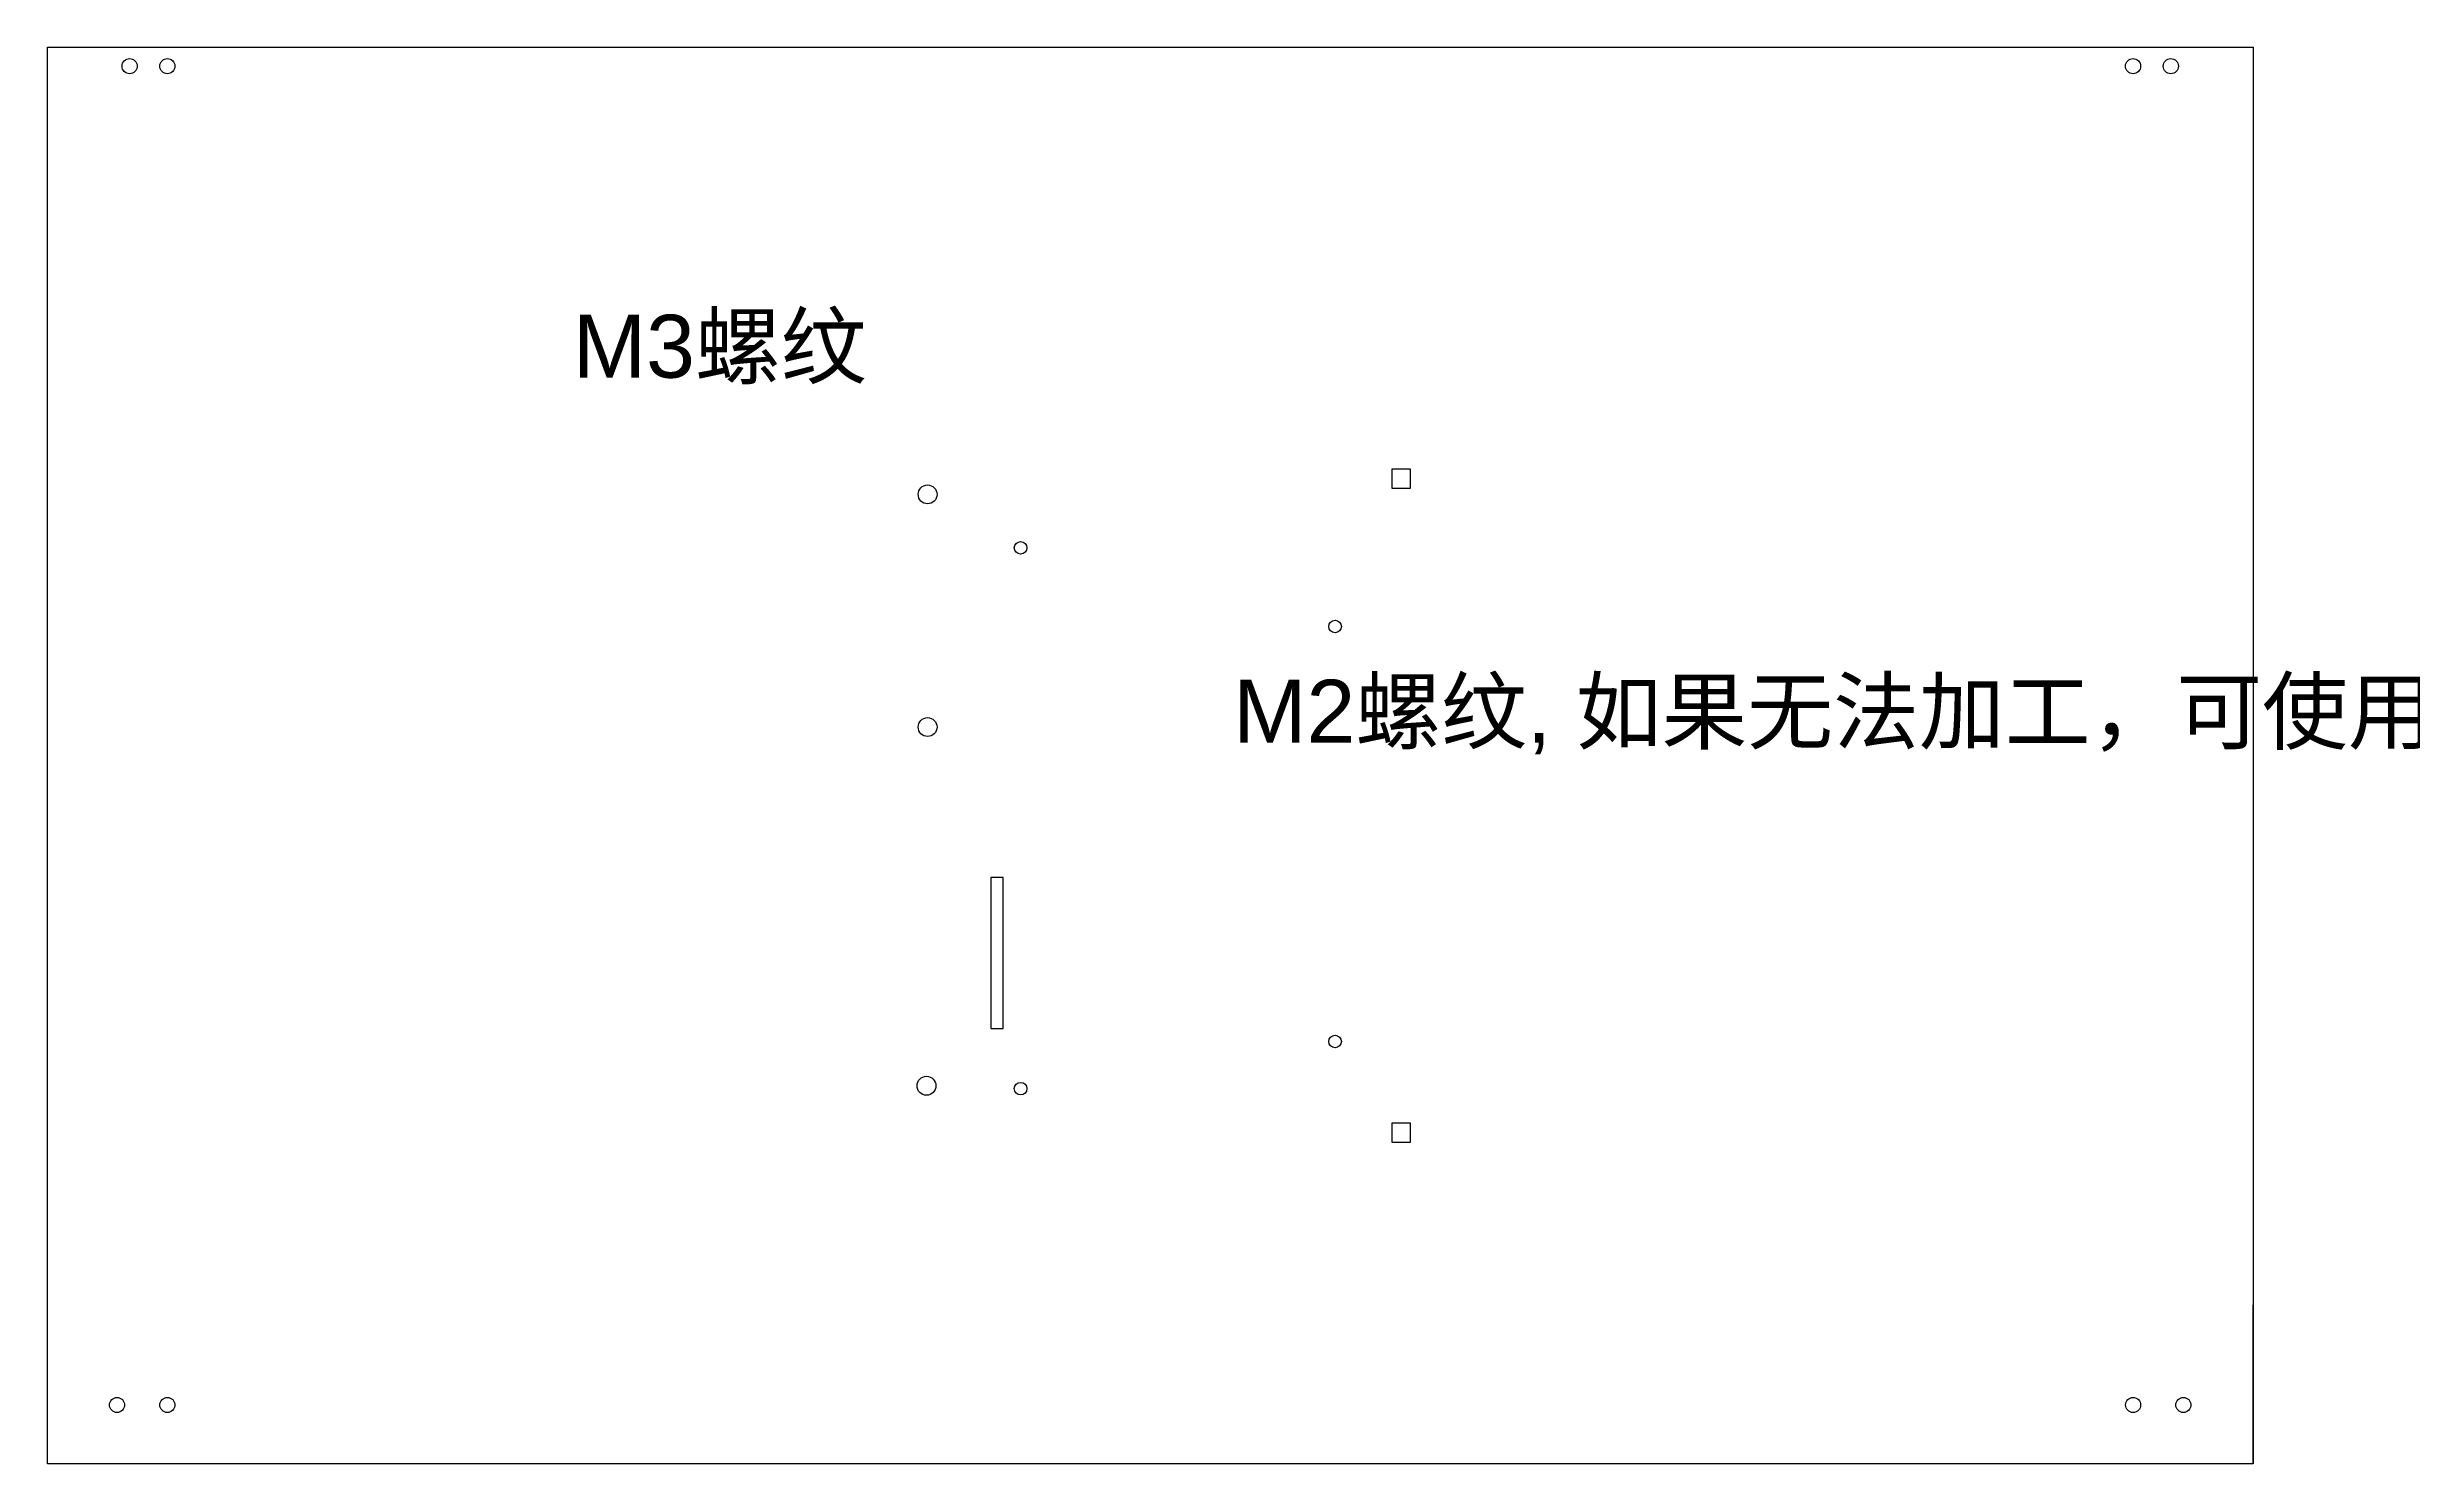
# Model space of a CAD drawing. Header units: millimetres. Extents: x -1400 to 1176, y -299 to 1300.
# Drawn here: x 88 to 464.1, y 238.8 to 464 of the extents above; entities that cross this region are included whole.
import ezdxf

# ---------------------------------------------------------------- set-up
doc = ezdxf.new("R2010")
doc.units = ezdxf.units.MM
doc.layers.add('up1', color=7, linetype='Continuous', lineweight=25, true_color=0x000000)
doc.styles.add('textstyle13', font='')
doc.styles.add('textstyle14', font='')
doc.styles.get('textstyle13').set_extended_font_data('Arial')
doc.styles.get('textstyle14').set_extended_font_data('Arial')

msp = doc.modelspace()

# ---------------------------------------------------------------- linework, layer by layer
at = {"layer": 'up1'}
for p, q in [((88.02, 464.02), (438.68, 464.02)), ((88.02, 464.02), (438.68, 464.02)), ((88.02, 238.78), (88.02, 464.02)), ((88.02, 238.78), (88.02, 464.02)), ((438.68, 464.02), (438.68, 238.78)), ((438.68, 464.02), (438.68, 438.78)), ((304.74, 396.92), (301.74, 396.92)), ((301.74, 396.92), (301.74, 393.92)), ((304.74, 393.92), (304.74, 396.92)), ((301.74, 393.92), (304.74, 393.92)), ((240, 332), (238, 332)), ((238, 332), (238, 308)), ((240, 308), (240, 332)), ((238, 308), (240, 308)), ((304.74, 292.92), (301.74, 292.92)), ((301.74, 292.92), (301.74, 289.92)), ((301.74, 289.92), (304.74, 289.92)), ((304.74, 289.92), (304.74, 292.92)), ((304.74, 291.42), (304.74, 291.42)), ((438.68, 238.78), (438.68, 264.02)), ((438.68, 238.78), (88.02, 238.78)), ((438.68, 238.78), (88.02, 238.78))]:
    msp.add_line(p, q, dxfattribs=at)
for centre, radius in [((101.1, 461.02), 1.2), ((101.1, 461.02), 1.2), ((107.1, 461.02), 1.2), ((107.1, 461.02), 1.2), ((419.6, 461.02), 1.2), ((419.6, 461.02), 1.2), ((425.6, 461.02), 1.2), ((425.6, 461.02), 1.2), ((227.96, 392.92), 1.5), ((242.74, 384.42), 1), ((292.74, 371.92), 1), ((227.96, 355.92), 1.5), ((292.74, 305.92), 1), ((227.78, 298.88), 1.5), ((242.74, 298.42), 1), ((99.1, 248.12), 1.2), ((99.1, 248.12), 1.2), ((107.1, 248.12), 1.2), ((107.1, 248.12), 1.2), ((419.61, 248.12), 1.2), ((419.61, 248.12), 1.2), ((427.6, 248.12), 1.2), ((427.6, 248.12), 1.2)]:
    msp.add_circle(centre, radius, dxfattribs=at)

# ---------------------------------------------------------------- texts
at = {"layer": 'up1', "char_height": 1, "attachment_point": 1}
for s, insert, style in [('\\H10;M3螺纹', (171.57, 421.48), 'textstyle13'), ('\\H10;M2螺纹, 如果无法加工，可使用右侧小圆柱固定在A的对应位置', (276.55, 363.44), 'textstyle14')]:
    msp.add_mtext(s, dxfattribs=dict(at, insert=insert, style=style))

doc.saveas('drawing.dxf')
